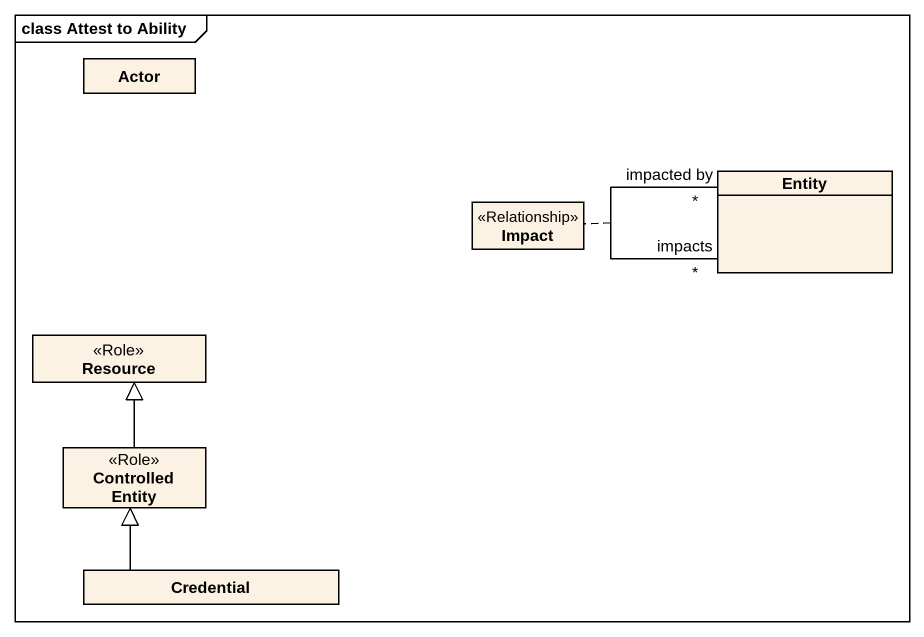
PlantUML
@startuml
mainframe class Attest to Ability
hide circle
hide empty members
class "Actor" as Actor_
class Impact <<Relationship>>
class "Entity" as Entity_
class Resource <<Role>>
class "Controlled Entity" as Controlled_Entity <<Role>>
class Credential
Entity_ "impacted by\n*" -- "impacts\n*" Entity_
(Entity_, Entity_) .. Impact
Controlled_Entity -up-|> Resource
Credential -up-|> Controlled_Entity
@enduml
